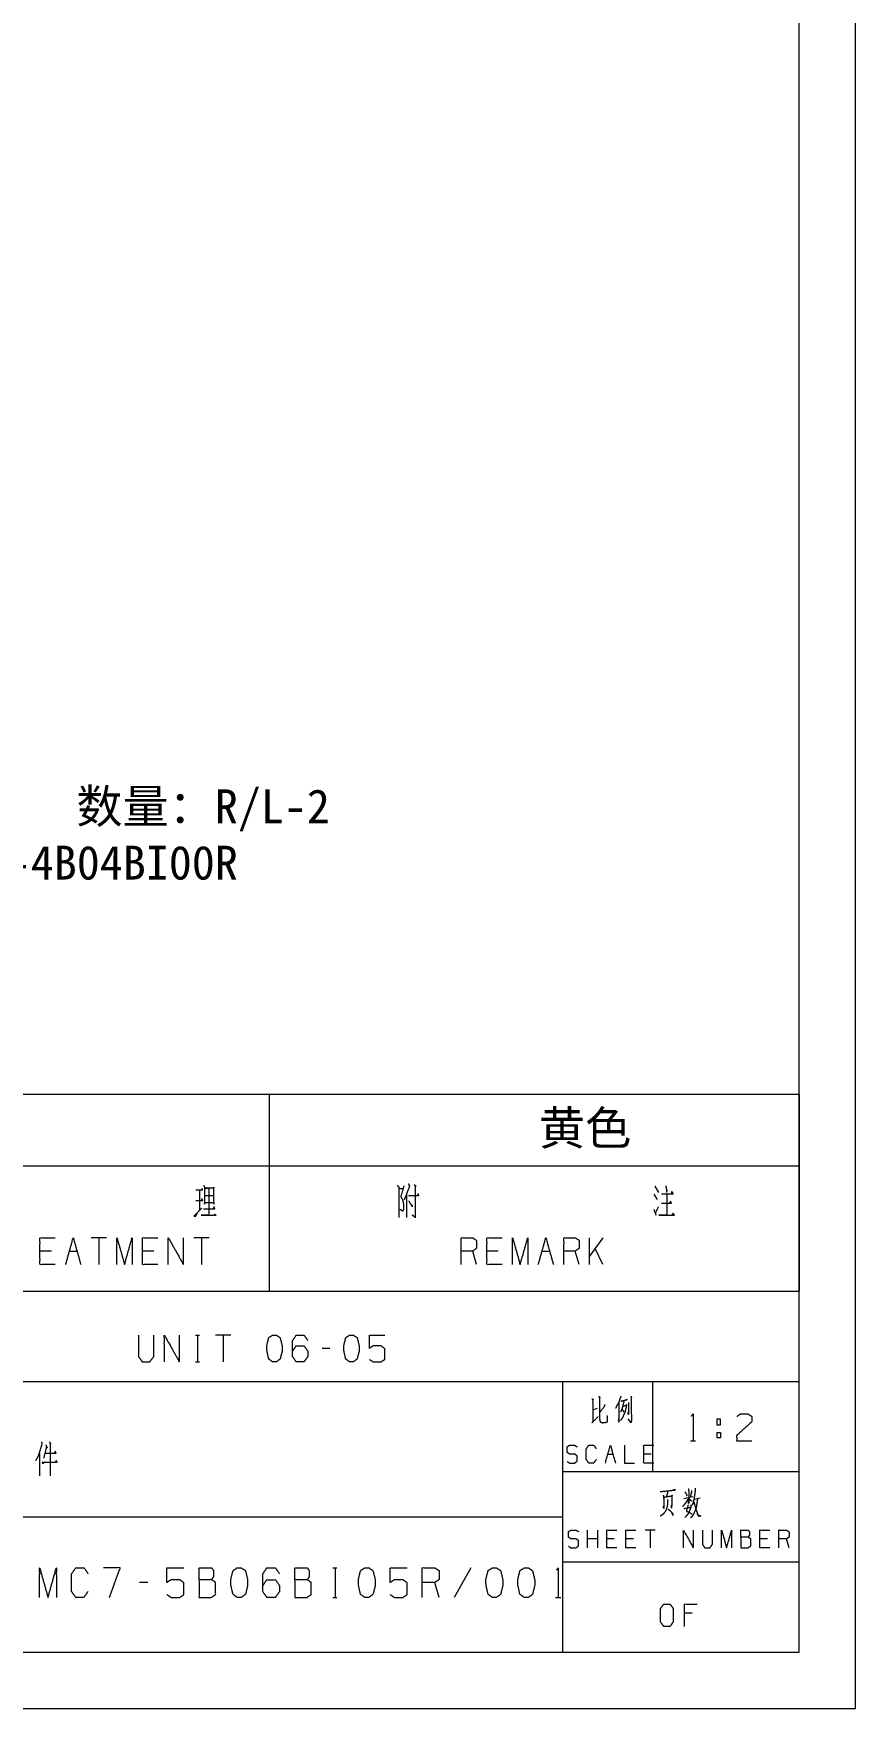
# Model space of a CAD drawing. Header units: millimetres. Extents: x 0 to 420, y 0 to 297.
# Drawn here: x 347.1 to 420, y 0 to 148.5 of the extents above; entities that cross this region are included whole.
import ezdxf

# ---------------------------------------------------------------- set-up
doc = ezdxf.new("R2010")
doc.units = ezdxf.units.MM
doc.layers.add('101', color=7, linetype='Continuous', true_color=0xffffff)

msp = doc.modelspace()

# ---------------------------------------------------------------- linework, layer by layer
at = {"layer": '101', "color": 133, "linetype": 'Continuous', "lineweight": 18}
for p, q in [((420, 0), (420, 297)), ((415, 5), (415, 292)), ((235, 37), (415, 37)), ((235, 29), (415, 29)), ((394, 29), (394, 5)), ((402, 29), (402, 21)), ((394, 21), (415, 21)), ((285, 17), (394, 17)), ((394, 13), (415, 13)), ((25, 5), (415, 5)), ((235, 5), (415, 5)), ((0, 0), (420, 0))]:
    msp.add_line(p, q, dxfattribs=at)
at = {"layer": '101', "color": 72, "linetype": 'Continuous', "lineweight": 18}
for p, q in [((338, 54.46), (368, 54.46)), ((368, 54.46), (415, 54.46)), ((368, 54.46), (368, 48.11)), ((415, 54.46), (415, 48.11)), ((338, 48.11), (368, 48.11)), ((368, 48.11), (368, 37)), ((368, 48.11), (415, 48.11)), ((415, 48.11), (415, 37)), ((379.52, 46.1), (379.87, 46.1)), ((380.84, 46.45), (381.02, 46.3)), ((402.21, 46.3), (402.51, 45.75)), ((361.81, 45.95), (361.81, 44.13)), ((362.25, 45.48), (363.03, 45.48)), ((380.17, 45.6), (380.17, 43.53)), ((402.12, 45.6), (402.42, 45.12)), ((353.56, 41.74), (352.21, 41.74)), ((352.88, 41.74), (352.88, 39.36)), ((362.66, 41.74), (361.32, 41.74)), ((361.99, 41.74), (361.99, 39.36)), ((396.41, 39.36), (396.41, 41.74)), ((397.58, 41.74), (396.41, 40.09)), ((348.67, 40.56), (347.66, 40.56)), ((350.27, 40.56), (350.94, 40.56)), ((357.77, 40.56), (356.76, 40.56)), ((386.37, 39.36), (386.04, 40.56)), ((388.31, 40.56), (387.31, 40.56)), ((392.19, 40.56), (392.87, 40.56)), ((395.48, 39.36), (395.14, 40.56)), ((397.58, 39.36), (396.91, 40.79)), ((338, 37), (368, 37)), ((368, 37), (415, 37)), ((361.46, 33.1), (361.8, 33.1)), ((361.64, 33.1), (361.64, 30.73)), ((364.59, 33.1), (363.24, 33.1)), ((363.91, 33.1), (363.91, 30.73)), ((373.36, 31.93), (372.68, 31.93)), ((361.46, 30.73), (361.8, 30.73)), ((396.78, 26.5), (397.1, 26.62)), ((407.69, 24.46), (408.02, 24.46)), ((407.69, 24.46), (407.69, 23.99)), ((347.61, 22.6), (347.61, 20.63)), ((398.04, 22.56), (398.48, 22.56)), ((401.88, 22.56), (401.21, 22.56)), ((405.37, 23.74), (405.8, 23.74)), ((404.78, 18.63), (405.57, 18.79)), ((405.68, 18.57), (406.23, 18.69)), ((396.24, 14.25), (396.24, 15.82)), ((397.13, 15.04), (396.24, 15.04)), ((397.13, 14.25), (397.13, 15.82)), ((398.6, 15.04), (397.94, 15.04)), ((400.3, 15.04), (399.63, 15.04)), ((402.22, 15.82), (401.33, 15.82)), ((401.78, 15.82), (401.78, 14.25)), ((412.18, 15.04), (411.51, 15.04)), ((414.1, 14.25), (413.88, 15.04)), ((373.63, 12.47), (374, 12.47)), ((373.83, 12.47), (373.83, 9.85)), ((385.88, 12.47), (384.4, 9.85)), ((357.23, 11.17), (356.49, 11.17)), ((383.06, 9.85), (382.68, 11.17)), ((373.63, 9.85), (374, 9.85)), ((393.39, 9.85), (393.86, 9.85)), ((405.52, 8.46), (404.84, 8.46))]:
    msp.add_line(p, q, dxfattribs=at)
for points, knots in [([(361.49, 45.98), (362.1, 45.98), (362.02, 46.08), (361.99, 45.95)], [0, 0, 0.704243, 0.847777, 1, 1]), ([(362.17, 46.38), (362.25, 46.22), (362.25, 44.73), (362.25, 44.85), (363.07, 44.85), (363.07, 44.73), (363.07, 46.22), (363.07, 46.13), (362.25, 46.13), (362.64, 46.13), (362.64, 43.73), (361.94, 43.73), (363.28, 43.73), (363.19, 43.78), (363.17, 43.83), (363.07, 43.67)], [0, 0, 0.016856, 0.162098, 0.174201, 0.252928, 0.265031, 0.410272, 0.419955, 0.498682, 0.536334, 0.76872, 0.837175, 0.967244, 0.977077, 0.982211, 1, 1]), ([(379.34, 46.38), (379.5, 46.22), (379.5, 43.53)], [0, 0, 0.074914, 1, 1]), ([(379.94, 46.33), (379.66, 45.37), (379.77, 45.2), (379.84, 45.02), (379.91, 44.68), (379.91, 44.25), (379.84, 44.1), (379.59, 44.23)], [0, 0, 0.379822, 0.458229, 0.530553, 0.667378, 0.830233, 0.893776, 1, 1]), ([(380.33, 46.53), (380.44, 46.3), (379.96, 45.08)], [0, 0, 0.159107, 1, 1]), ([(380.95, 46.35), (380.95, 43.53), (380.68, 43.75)], [0, 0, 0.890401, 1, 1]), ([(403.17, 46.35), (403.26, 45.87), (403.27, 45.98), (403.22, 45.75)], [0, 0, 0.592181, 0.716658, 1, 1]), ([(361.48, 45.05), (362.1, 45.05), (362.02, 45.2), (361.99, 45.08)], [0, 0, 0.676561, 0.857934, 1, 1]), ([(380.35, 45.48), (381.27, 45.48), (381.2, 45.62), (381.14, 45.5)], [0, 0, 0.752923, 0.888763, 1, 1]), ([(380.37, 45), (380.68, 44.48), (380.7, 44.58), (380.61, 44.6)], [0, 0, 0.760418, 0.886215, 1, 1]), ([(403.26, 45.6), (403.26, 43.75), (402.55, 43.75), (403.94, 43.75), (403.8, 43.9), (403.71, 43.75)], [0, 0, 0.426906, 0.590047, 0.912256, 0.959823, 1, 1]), ([(402.78, 45.62), (403.84, 45.62), (403.71, 45.83), (403.66, 45.65)], [0, 0, 0.717261, 0.876328, 1, 1]), ([(402.8, 44.8), (403.68, 44.8), (403.59, 44.95), (403.5, 44.83)], [0, 0, 0.729813, 0.873574, 1, 1]), ([(361.57, 43.85), (361.41, 43.6), (361.34, 43.67), (362.02, 44.38)], [0, 0, 0.214427, 0.289033, 1, 1]), ([(362.17, 44.3), (363.17, 44.3), (363.1, 44.48), (363.03, 44.33)], [0, 0, 0.739673, 0.878255, 1, 1]), ([(402.12, 44.23), (402.3, 43.73), (402.27, 43.95), (402.53, 44.48)], [0, 0, 0.39393, 0.563113, 1, 1]), ([(349, 39.36), (347.66, 39.36), (347.66, 41.74), (349, 41.74)], [0, 0, 0.26539, 0.73461, 1, 1]), ([(349.94, 39.36), (350.61, 41.74), (351.28, 39.36)], [0, 0, 0.499999, 1, 1]), ([(354.49, 39.36), (354.49, 41.74), (355.16, 39.36), (355.83, 41.74), (355.83, 39.36)], [0, 0, 0.245192, 0.500001, 0.754808, 1, 1]), ([(358.11, 39.36), (356.76, 39.36), (356.76, 41.74), (358.11, 41.74)], [0, 0, 0.26539, 0.73461, 1, 1]), ([(359.04, 39.36), (359.04, 41.74), (360.38, 39.36), (360.38, 41.74)], [0, 0, 0.317574, 0.682426, 1, 1]), ([(385.03, 39.36), (385.03, 41.74), (386.04, 41.74), (386.37, 41.51), (386.37, 40.79), (386.04, 40.56), (385.03, 40.56)], [0, 0, 0.400952, 0.571031, 0.639278, 0.761674, 0.829922, 1, 1]), ([(388.65, 39.36), (387.31, 39.36), (387.31, 41.74), (388.65, 41.74)], [0, 0, 0.26539, 0.73461, 1, 1]), ([(389.58, 39.36), (389.58, 41.74), (390.25, 39.36), (390.93, 41.74), (390.93, 39.36)], [0, 0, 0.245192, 0.499999, 0.754808, 1, 1]), ([(394.14, 39.36), (394.14, 41.74), (395.14, 41.74), (395.48, 41.51), (395.48, 40.79), (395.14, 40.56), (394.14, 40.56)], [0, 0, 0.400951, 0.571036, 0.639278, 0.761673, 0.829915, 1, 1]), ([(356.41, 33.1), (356.41, 31.2), (356.73, 30.73), (357.4, 30.73), (357.76, 31.2), (357.76, 33.1)], [0, 0, 0.33715, 0.438599, 0.557785, 0.66285, 1, 1]), ([(358.69, 30.73), (358.69, 33.1), (360.03, 30.73), (360.03, 33.1)], [0, 0, 0.317574, 0.682426, 1, 1]), ([(368.63, 30.73), (368.96, 30.98), (369.14, 31.68), (369.14, 32.15), (368.96, 32.88), (368.63, 33.1), (368.29, 33.1), (367.95, 32.88), (367.78, 32.15), (367.8, 31.68), (367.95, 30.98), (368.29, 30.73), (368.63, 30.73)], [0, 0, 0.067524, 0.18397, 0.260582, 0.38094, 0.446137, 0.5003, 0.565502, 0.685861, 0.762526, 0.878307, 0.945837, 1, 1]), ([(370.07, 31.68), (370.39, 32.15), (371.08, 32.15), (371.42, 31.68), (371.42, 31.2), (371.08, 30.73), (370.39, 30.73), (370.07, 31.2), (370.07, 32.63), (370.39, 33.1), (371.08, 33.1), (371.42, 32.63)], [0, 0, 0.076964, 0.169761, 0.248073, 0.312018, 0.39033, 0.483127, 0.560092, 0.751926, 0.828891, 0.921688, 1, 1]), ([(375.46, 30.73), (375.79, 30.98), (375.97, 31.68), (375.97, 32.15), (375.79, 32.88), (375.46, 33.1), (375.12, 33.1), (374.78, 32.88), (374.61, 32.15), (374.62, 31.68), (374.78, 30.98), (375.12, 30.73), (375.46, 30.73)], [0, 0, 0.067524, 0.183969, 0.260581, 0.380939, 0.446136, 0.500306, 0.565502, 0.685861, 0.762525, 0.878306, 0.94583, 1, 1]), ([(376.88, 30.95), (377.22, 30.73), (377.91, 30.73), (378.24, 30.95), (378.24, 31.9), (377.91, 32.15), (377.22, 32.15), (376.88, 31.93), (376.88, 33.1), (378.24, 33.1)], [0, 0, 0.062232, 0.168346, 0.230572, 0.376815, 0.441263, 0.547377, 0.609609, 0.790489, 1, 1]), ([(396.62, 27.47), (396.76, 27.35), (396.68, 27.39), (396.71, 25.4), (396.62, 25.32), (397.17, 25.88)], [0, 0, 0.060255, 0.090729, 0.71461, 0.752496, 1, 1]), ([(397.22, 27.7), (397.34, 27.55), (397.29, 27.59), (397.29, 26.72), (397.29, 26.04), (397.29, 25.94), (397.31, 25.54), (397.35, 25.44), (397.41, 25.38), (397.54, 25.34), (397.8, 25.36), (397.99, 25.42), (398.01, 25.44), (397.98, 25.98)], [0, 0, 0.050887, 0.067371, 0.30486, 0.491459, 0.519732, 0.627242, 0.657953, 0.681265, 0.71898, 0.791172, 0.845841, 0.852765, 1, 1]), ([(397.29, 26.23), (397.72, 26.77), (397.79, 26.95)], [0, 0, 0.77398, 1, 1]), ([(399.18, 27.7), (399.16, 27.59), (398.99, 27.14), (398.84, 26.87), (398.72, 26.62)], [0, 0, 0.089072, 0.504979, 0.766001, 1, 1]), ([(399.02, 27.14), (399, 25.38), (398.99, 25.5), (398.99, 25.52), (399, 25.71)], [0, 0, 0.841012, 0.900786, 0.910681, 1, 1]), ([(399.43, 27.22), (399.44, 27.18), (399.37, 26.89), (399.3, 26.62), (399.22, 26.43), (399.16, 26.29)], [0, 0, 0.044891, 0.350478, 0.63559, 0.840224, 1, 1]), ([(399.43, 26.83), (399.72, 26.89), (399.69, 26.95), (399.66, 26.72), (399.6, 26.52), (399.57, 26.35), (399.52, 26.19), (399.44, 26.04), (399.37, 25.88), (399.3, 25.75), (399.22, 25.61), (399.16, 25.54)], [0, 0, 0.158182, 0.194476, 0.315843, 0.429568, 0.518472, 0.611327, 0.697145, 0.792857, 0.869066, 0.954883, 1, 1]), ([(399.19, 27.28), (399.22, 27.26), (399.25, 27.26), (399.76, 27.39), (399.72, 27.39), (399.65, 27.35)], [0, 0, 0.049781, 0.090425, 0.822292, 0.883256, 1, 1]), ([(400.07, 27.68), (400.13, 27.59), (400.1, 27.57), (400.12, 25.52), (400.12, 25.5), (400.1, 25.38), (400.07, 25.34), (399.84, 25.65), (400.07, 25.36), (400.1, 25.44)], [0, 0, 0.031372, 0.042462, 0.676473, 0.682877, 0.721567, 0.737252, 0.857566, 0.97283, 1, 1]), ([(399.85, 27.12), (399.88, 27.08), (399.85, 27.06), (399.85, 26.06), (399.84, 26.17), (399.85, 26.29)], [0, 0, 0.038712, 0.066084, 0.824707, 0.904517, 1, 1]), ([(399.28, 26.52), (399.41, 26.39), (399.44, 26.29)], [0, 0, 0.6273, 1, 1]), ([(405.44, 25.91), (405.59, 26.11), (405.59, 23.74)], [0, 0, 0.093487, 1, 1]), ([(407.69, 25.16), (407.69, 25.64), (408.02, 25.64), (408.02, 25.16), (407.69, 25.16)], [0, 0, 0.292916, 0.5, 0.792916, 1, 1]), ([(409.47, 25.89), (409.78, 26.11), (410.47, 26.11), (410.81, 25.89), (410.81, 25.41), (409.45, 24.21), (409.47, 23.74), (410.81, 23.74)], [0, 0, 0.069688, 0.192972, 0.265273, 0.350226, 0.674741, 0.759753, 1, 1]), ([(408.02, 24.46), (408.02, 23.99), (407.69, 23.99)], [0, 0, 0.585831, 1, 1]), ([(347.8, 23.63), (347.84, 23.45), (347.59, 22.68), (347.5, 22.38), (347.4, 22.2), (347.27, 21.98)], [0, 0, 0.101082, 0.561693, 0.738766, 0.854618, 1, 1]), ([(348.17, 23.38), (348.3, 23.1), (348.23, 23.2), (347.98, 22.15)], [0, 0, 0.200665, 0.282158, 1, 1]), ([(348.1, 22.63), (349.09, 22.63), (349.02, 22.8), (348.93, 22.63)], [0, 0, 0.720076, 0.857389, 1, 1]), ([(348.49, 23.63), (348.63, 23.45), (348.56, 23.53), (348.56, 20.63)], [0, 0, 0.069702, 0.101638, 1, 1]), ([(394.41, 21.91), (394.63, 21.76), (395.09, 21.76), (395.31, 21.93), (395.31, 22.39), (395.09, 22.56), (394.64, 22.56), (394.41, 22.71), (394.41, 23.19), (394.64, 23.34), (395.09, 23.34), (395.31, 23.19)], [0, 0, 0.068029, 0.184052, 0.254519, 0.372336, 0.442804, 0.555843, 0.62637, 0.748396, 0.818923, 0.931962, 1, 1]), ([(397, 22.08), (396.77, 21.76), (396.34, 21.76), (396.12, 22.08), (396.12, 23.02), (396.34, 23.34), (396.78, 23.34), (397.01, 23.02)], [0, 0, 0.114571, 0.243364, 0.357935, 0.638587, 0.753157, 0.885429, 1, 1]), ([(397.81, 21.76), (398.26, 23.34), (398.7, 21.76)], [0, 0, 0.499998, 1, 1]), ([(399.51, 23.34), (399.51, 21.76), (400.4, 21.76)], [0, 0, 0.638737, 1, 1]), ([(402.1, 21.76), (401.21, 21.76), (401.21, 23.34), (402.1, 23.34)], [0, 0, 0.265388, 0.734612, 1, 1]), ([(347.98, 21.85), (347.94, 21.68), (347.86, 21.85), (349.18, 21.85), (349.09, 22), (349.06, 21.88)], [0, 0, 0.089085, 0.186898, 0.848319, 0.935179, 1, 1]), ([(402.68, 19.23), (404.03, 19.37), (403.97, 19.39), (403.83, 19.37)], [0, 0, 0.865805, 0.905503, 1, 1]), ([(405.17, 19.48), (405.2, 19.33), (405.2, 18.19), (405.17, 18.34), (405.2, 18.46)], [0, 0, 0.094654, 0.823642, 0.918295, 1, 1]), ([(405.46, 19.33), (405.46, 19.23), (405.35, 18.75)], [0, 0, 0.174306, 1, 1]), ([(405.77, 19.52), (405.77, 19.39), (405.76, 19.17), (405.71, 18.88), (405.67, 18.57), (405.61, 18.32), (405.54, 18.09), (405.52, 18.03)], [0, 0, 0.081859, 0.232245, 0.425429, 0.632112, 0.800316, 0.957949, 1, 1]), ([(403.31, 18.53), (403.34, 18.4), (403.33, 18.36), (403.31, 18.07), (403.27, 17.82), (403.23, 17.68), (403.15, 17.53), (403.07, 17.39), (402.92, 17.22), (402.77, 17.1), (402.66, 17.04)], [0, 0, 0.073225, 0.098424, 0.26494, 0.409696, 0.496582, 0.589746, 0.686975, 0.813798, 0.923947, 1, 1]), ([(402.95, 18.9), (402.98, 18.73), (402.99, 18.3), (402.99, 17.72), (402.98, 17.8), (402.98, 17.95)], [0, 0, 0.119124, 0.427226, 0.837796, 0.897358, 1, 1]), ([(402.98, 18.73), (403.77, 18.86), (403.72, 18.9), (403.71, 18.55), (403.71, 18.17), (403.69, 17.95), (403.68, 17.76), (403.67, 17.84), (403.69, 18.03)], [0, 0, 0.351984, 0.378534, 0.533493, 0.697426, 0.797814, 0.880033, 0.917028, 1, 1]), ([(403.3, 19.29), (403.33, 19.17), (403.23, 18.77)], [0, 0, 0.238945, 1, 1]), ([(405.19, 18.65), (405.05, 18.42), (404.92, 18.21), (404.79, 18.05), (404.66, 17.9)], [0, 0, 0.287233, 0.555137, 0.786183, 1, 1]), ([(404.78, 17.72), (405.41, 17.86), (405.42, 18.05), (405.42, 17.97), (405.35, 17.72), (405.25, 17.45), (405.14, 17.24), (405.03, 17.12), (404.92, 16.99), (404.85, 16.93)], [0, 0, 0.304469, 0.392577, 0.431617, 0.55371, 0.68947, 0.798366, 0.878841, 0.95475, 1, 1]), ([(404.86, 19.21), (405, 18.98), (405.03, 18.84)], [0, 0, 0.640218, 1, 1]), ([(405.16, 18.07), (405, 17.49), (405.1, 17.45), (405.22, 17.41), (405.33, 17.35), (405.48, 17.26)], [0, 0, 0.529111, 0.626299, 0.735529, 0.852099, 1, 1]), ([(405.2, 18.61), (405.38, 18.48), (405.46, 18.38)], [0, 0, 0.613114, 1, 1]), ([(405.98, 18.57), (405.93, 18.21), (405.89, 17.97), (405.85, 17.76), (405.79, 17.57), (405.67, 17.32), (405.57, 17.14), (405.45, 16.97), (405.36, 16.89)], [0, 0, 0.194372, 0.332632, 0.448613, 0.555646, 0.70616, 0.822691, 0.933849, 1, 1]), ([(405.65, 18.3), (405.68, 18.26), (405.83, 17.68), (405.93, 17.41), (406.04, 17.12), (406.06, 17.06), (406.28, 17.08), (406.06, 17.1), (405.99, 17.22)], [0, 0, 0.026719, 0.341744, 0.493482, 0.655463, 0.691641, 0.807838, 0.924035, 1, 1]), ([(403.39, 17.68), (403.59, 17.49), (403.71, 17.37), (403.77, 17.28), (403.81, 17.12), (403.72, 17.32)], [0, 0, 0.292982, 0.473564, 0.580848, 0.762106, 1, 1]), ([(394.53, 14.4), (394.75, 14.25), (395.21, 14.25), (395.43, 14.41), (395.43, 14.88), (395.21, 15.04), (394.76, 15.04), (394.53, 15.19), (394.53, 15.67), (394.76, 15.82), (395.21, 15.82), (395.43, 15.67)], [0, 0, 0.068036, 0.184055, 0.25452, 0.372334, 0.442799, 0.555845, 0.626371, 0.748393, 0.818918, 0.931964, 1, 1]), ([(398.83, 14.25), (397.94, 14.25), (397.94, 15.82), (398.83, 15.82)], [0, 0, 0.265394, 0.734606, 1, 1]), ([(400.52, 14.25), (399.63, 14.25), (399.63, 15.82), (400.52, 15.82)], [0, 0, 0.265394, 0.734606, 1, 1]), ([(404.73, 14.25), (404.73, 15.82), (405.62, 14.25), (405.62, 15.82)], [0, 0, 0.317573, 0.682427, 1, 1]), ([(406.42, 15.82), (406.42, 14.56), (406.63, 14.25), (407.08, 14.25), (407.31, 14.56), (407.31, 15.82)], [0, 0, 0.337149, 0.438598, 0.557784, 0.662851, 1, 1]), ([(408.12, 14.25), (408.12, 15.82), (408.56, 14.25), (409.01, 15.82), (409.01, 14.25)], [0, 0, 0.245192, 0.5, 0.754808, 1, 1]), ([(409.82, 15.19), (409.82, 15.82), (410.48, 15.82), (410.59, 15.67), (410.59, 15.36), (410.48, 15.19), (409.82, 15.19), (409.82, 14.25), (410.47, 14.25), (410.7, 14.4), (410.7, 15.04), (410.48, 15.19)], [0, 0, 0.115916, 0.238849, 0.272472, 0.33043, 0.366587, 0.48952, 0.663395, 0.784172, 0.83349, 0.952457, 1, 1]), ([(412.4, 14.25), (411.51, 14.25), (411.51, 15.82), (412.4, 15.82)], [0, 0, 0.265394, 0.734606, 1, 1]), ([(413.21, 14.25), (413.21, 15.82), (413.88, 15.82), (414.1, 15.67), (414.1, 15.19), (413.88, 15.04), (413.21, 15.04)], [0, 0, 0.400946, 0.571033, 0.639276, 0.76167, 0.829914, 1, 1]), ([(347.63, 9.85), (347.63, 12.47), (348.37, 9.85), (349.11, 12.47), (349.11, 9.85)], [0, 0, 0.245192, 0.5, 0.754808, 1, 1]), ([(351.92, 10.37), (351.55, 9.85), (350.83, 9.85), (350.46, 10.37), (350.46, 11.94), (350.83, 12.47), (351.57, 12.47), (351.94, 11.94)], [0, 0, 0.114569, 0.243366, 0.357935, 0.638584, 0.753153, 0.885431, 1, 1]), ([(353.83, 9.85), (354.77, 12.47), (353.29, 12.47)], [0, 0, 0.652472, 1, 1]), ([(358.92, 10.1), (359.29, 9.85), (360.06, 9.85), (360.43, 10.1), (360.43, 11.14), (360.06, 11.42), (359.29, 11.42), (358.92, 11.17), (358.92, 12.47), (360.43, 12.47)], [0, 0, 0.062228, 0.168343, 0.230571, 0.376816, 0.441265, 0.547381, 0.609609, 0.790491, 1, 1]), ([(361.77, 11.42), (361.77, 12.47), (362.88, 12.47), (363.06, 12.22), (363.06, 11.7), (362.88, 11.42), (361.77, 11.42), (361.77, 9.85), (362.86, 9.85), (363.24, 10.1), (363.24, 11.17), (362.88, 11.42)], [0, 0, 0.115917, 0.238847, 0.272469, 0.330428, 0.366584, 0.489513, 0.663389, 0.784162, 0.833485, 0.952453, 1, 1]), ([(365.52, 9.85), (365.89, 10.12), (366.08, 10.9), (366.08, 11.42), (365.89, 12.22), (365.52, 12.47), (365.15, 12.47), (364.78, 12.22), (364.58, 11.42), (364.6, 10.9), (364.78, 10.12), (365.15, 9.85), (365.52, 9.85)], [0, 0, 0.06753, 0.183974, 0.260586, 0.380945, 0.446147, 0.500311, 0.565508, 0.685867, 0.762531, 0.878311, 0.945836, 1, 1]), ([(367.43, 10.9), (367.78, 11.42), (368.54, 11.42), (368.91, 10.9), (368.91, 10.37), (368.54, 9.85), (367.78, 9.85), (367.43, 10.37), (367.43, 11.94), (367.78, 12.47), (368.54, 12.47), (368.91, 11.94)], [0, 0, 0.076965, 0.169762, 0.248074, 0.312018, 0.39033, 0.483127, 0.560092, 0.751926, 0.828892, 0.921688, 1, 1]), ([(370.26, 11.42), (370.26, 12.47), (371.37, 12.47), (371.55, 12.22), (371.55, 11.7), (371.37, 11.42), (370.26, 11.42), (370.26, 9.85), (371.35, 9.85), (371.72, 10.1), (371.72, 11.17), (371.37, 11.42)], [0, 0, 0.115917, 0.238847, 0.272469, 0.330428, 0.366584, 0.489513, 0.663389, 0.784162, 0.833485, 0.952453, 1, 1]), ([(376.83, 9.85), (377.2, 10.12), (377.4, 10.9), (377.4, 11.42), (377.2, 12.22), (376.83, 12.47), (376.46, 12.47), (376.09, 12.22), (375.9, 11.42), (375.92, 10.9), (376.09, 10.12), (376.46, 9.85), (376.83, 9.85)], [0, 0, 0.067525, 0.183969, 0.260581, 0.380939, 0.446136, 0.500306, 0.565503, 0.685861, 0.762526, 0.878305, 0.94583, 1, 1]), ([(378.72, 10.1), (379.1, 9.85), (379.86, 9.85), (380.23, 10.1), (380.23, 11.14), (379.86, 11.42), (379.1, 11.42), (378.72, 11.17), (378.72, 12.47), (380.23, 12.47)], [0, 0, 0.062228, 0.168343, 0.230571, 0.376816, 0.441265, 0.547381, 0.609609, 0.790491, 1, 1]), ([(381.57, 9.85), (381.57, 12.47), (382.68, 12.47), (383.06, 12.22), (383.06, 11.42), (382.68, 11.17), (381.57, 11.17)], [0, 0, 0.400953, 0.571035, 0.639278, 0.761675, 0.829917, 1, 1]), ([(388.15, 9.85), (388.52, 10.12), (388.71, 10.9), (388.71, 11.42), (388.52, 12.22), (388.15, 12.47), (387.78, 12.47), (387.41, 12.22), (387.21, 11.42), (387.23, 10.9), (387.41, 10.12), (387.78, 9.85), (388.15, 9.85)], [0, 0, 0.067525, 0.18397, 0.260581, 0.38094, 0.446137, 0.500301, 0.565503, 0.685862, 0.762526, 0.878306, 0.945836, 1, 1]), ([(390.98, 9.85), (391.35, 10.12), (391.54, 10.9), (391.54, 11.42), (391.35, 12.22), (390.98, 12.47), (390.61, 12.47), (390.23, 12.22), (390.04, 11.42), (390.06, 10.9), (390.23, 10.12), (390.61, 9.85), (390.98, 9.85)], [0, 0, 0.067525, 0.183971, 0.260584, 0.380944, 0.446141, 0.500306, 0.565504, 0.685864, 0.762529, 0.87831, 0.945835, 1, 1]), ([(393.47, 12.25), (393.63, 12.47), (393.63, 9.85)], [0, 0, 0.093489, 1, 1]), ([(402.99, 7.28), (403.55, 7.28), (403.83, 7.68), (403.83, 8.86), (403.55, 9.25), (402.99, 9.25), (402.7, 8.86), (402.7, 7.68), (402.99, 7.28)], [0, 0, 0.102683, 0.191619, 0.409477, 0.498413, 0.601096, 0.691619, 0.909477, 1, 1]), ([(404.84, 7.28), (404.84, 9.25), (405.95, 9.25)], [0, 0, 0.638735, 1, 1])]:
    msp.add_open_spline(points, degree=1, knots=knots, dxfattribs=at)
msp.add_open_spline([(391.86, 39.36), (392.53, 41.74), (393.2, 39.36)], degree=1, dxfattribs=at)

# ---------------------------------------------------------------- texts
at = {"lineweight": 18, "char_height": 3, "attachment_point": 1}
for s, insert, width in [('20SGMW005-DM   {\\fSimSun|b0|i0|c134|p2;数量：}R/L-2\\P{\\fSimSun|b0|i0|c134|p2;安装到BYAMC6-4B04BI00R}', (320.28, 81.49), 90.9372), ('{\\fSimSun|b0|i0|c134|p2;黄色}', (391.92, 52.97), 12.6932)]:
    msp.add_mtext(s, dxfattribs=dict(at, insert=insert, width=width))

doc.saveas('drawing.dxf')
